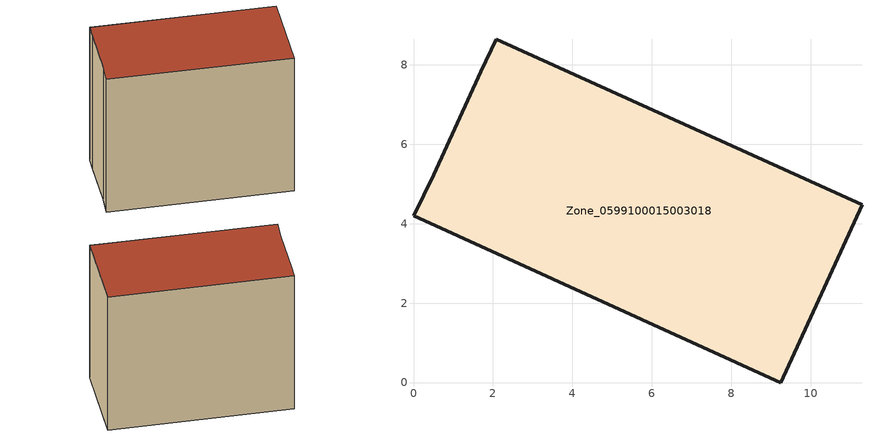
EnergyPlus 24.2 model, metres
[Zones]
Zone_0599100015003018
 floor ground (C_G): 0.52,5.23 1.7,7.83 2.08,8.64 11.3,4.48 9.26,0 0,4.21 z0.95
 wall outside (C_F): 1.7,7.83 0.52,5.23 0,4.21 9.26,0 11.3,4.48 2.08,8.64 1.7,7.83 z0.95:9.53
 roof outside (C_R): 9.26,0 11.3,4.48 2.08,8.64 1.7,7.83 0.52,5.23 0,4.21 z9.53
[BUILDING]
Pand.0599100015003018: North Axis=0; Terrain=City; Loads Convergence Tolerance Value=0.04; Temperature Convergence Tolerance Value=0.4; Solar Distribution=FullExterior; Maximum Number of Warmup Days=25; Minimum Number of Warmup Days=1
[Site:Location]
Rotterdam.The.Hague.AP_ZH_NLD Design_Conditions: Latitude=51.96; Longitude=4.45; Time Zone=1; Elevation=-4.5
[SITE:GROUNDTEMPERATURE:BUILDINGSURFACE]
18, 18, 18, 18, 18, 18, 18, 18, 18, 18, 18, 18
[MATERIAL] Thermal Absorptance=0.9; Solar Absorptance=0.7; Visible Absorptance=0.7
Name | Roughness | Thickness | Conductivity | Density | Specific Heat
G.TI.1965-1974 | MediumSmooth | 0.15 | 0.882353 | 540 | 1210
F.TI.1965-1974 | Rough | 0.3 | 0.697674 | 1920 | 840
R.TI.1965-1974 | MediumRough | 0.2 | 0.232558 | 1500 | 1000
[CONSTRUCTION]
C_G: G.TI.1965-1974
C_F: F.TI.1965-1974
C_R: R.TI.1965-1974
[ZONE]
Zone_0599100015003018: Type=1; Multiplier=1; Ceiling Height=Autocalculate; Volume=Autocalculate; Floor Area=autocalculate; Part of Total Floor Area=Yes
[ZONEINFILTRATION:DESIGNFLOWRATE]
Infil_Zone_0599100015003018: Zone or ZoneList or Space or SpaceList=Zone_0599100015003018; Schedule=AlwaysOn; Design Flow Rate Calculation Method=Flow/Area; Flow Rate per Floor Area=0.003; Constant Term Coefficient=1; Temperature Term Coefficient=0; Velocity Term Coefficient=0; Velocity Squared Term Coefficient=0
[HVACTEMPLATE:ZONE:IDEALLOADSAIRSYSTEM]
Zone_0599100015003018: Maximum Heating Supply Air Temperature=50; Minimum Cooling Supply Air Temperature=13; Maximum Heating Supply Air Humidity Ratio=0.0156; Minimum Cooling Supply Air Humidity Ratio=0.0077; Heating Limit=NoLimit; Cooling Limit=NoLimit; Dehumidification Control Type=ConstantSensibleHeatRatio; Cooling Sensible Heat Ratio=0.7; Dehumidification Setpoint=60; Humidification Control Type=None; Humidification Setpoint=30; Outdoor Air Method=None; Outdoor Air Flow Rate per Person=0.00944; Outdoor Air Flow Rate per Zone Floor Area=0; Outdoor Air Flow Rate per Zone=0; Demand Controlled Ventilation Type=None; Outdoor Air Economizer Type=NoEconomizer; Heat Recovery Type=None; Sensible Heat Recovery Effectiveness=0.7; Latent Heat Recovery Effectiveness=0.65
[ZONECONTROL:THERMOSTAT]
ThermostatControl_Zone_0599100015003018: Zone or ZoneList=Zone_0599100015003018; Control Type Schedule=DualSetpointControlType; Control 1=Thermostat_Zone_0599100015003018; Temperature Difference Between Cutout And Setpoint=0
[THERMOSTATSETPOINT:DUALSETPOINT]
Thermostat_Zone_0599100015003018: Heating Setpoint Temperature Schedule=HeatingSetpoint_Zone_0599100015003018; Cooling Setpoint Temperature Schedule=CoolingSetpoint_Zone_0599100015003018
[SCHEDULE:COMPACT]
HeatingSetpoint_Zone_0599100015003018: Through: 12/31, For: AllDays, Until: 24:00, 21
CoolingSetpoint_Zone_0599100015003018: Through: 12/31, For: AllDays, Until: 24:00, 24
DualSetpointControlType: Through: 12/31, For: AllDays, Until: 24:00, 4
AlwaysOn: Through: 12/31, For: AllDays, Until: 24:00, 1
